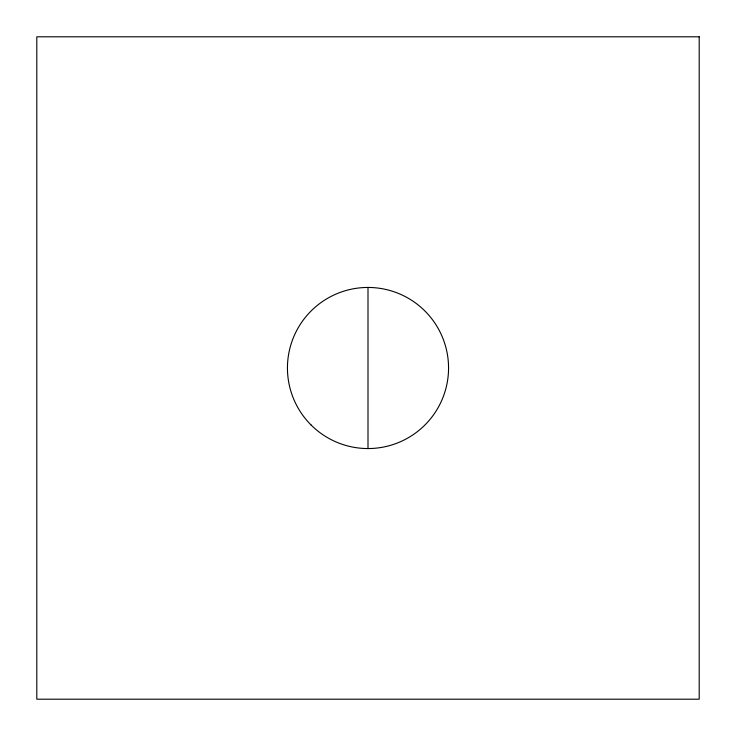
<?xml version="1.0" encoding="UTF-8"?>
<svg xmlns="http://www.w3.org/2000/svg" width="736" height="736" viewBox="0 0 736 736"><rect width="100%" height="100%" fill="white"/><g stroke="black" fill="none" stroke-linecap="round" stroke-linejoin="round"><path stroke-width="1.1" d="M368 287.5L368 448.5M699.2 36.8L36.8 36.8L36.8 699.2L699.2 699.2L699.2 36.8M311.043 424.957A80.546 80.546 0 0 0 445.804 388.847A80.546 80.546 0 0 0 347.153 290.196A80.546 80.546 0 0 0 311.043 424.957"/></g></svg>
